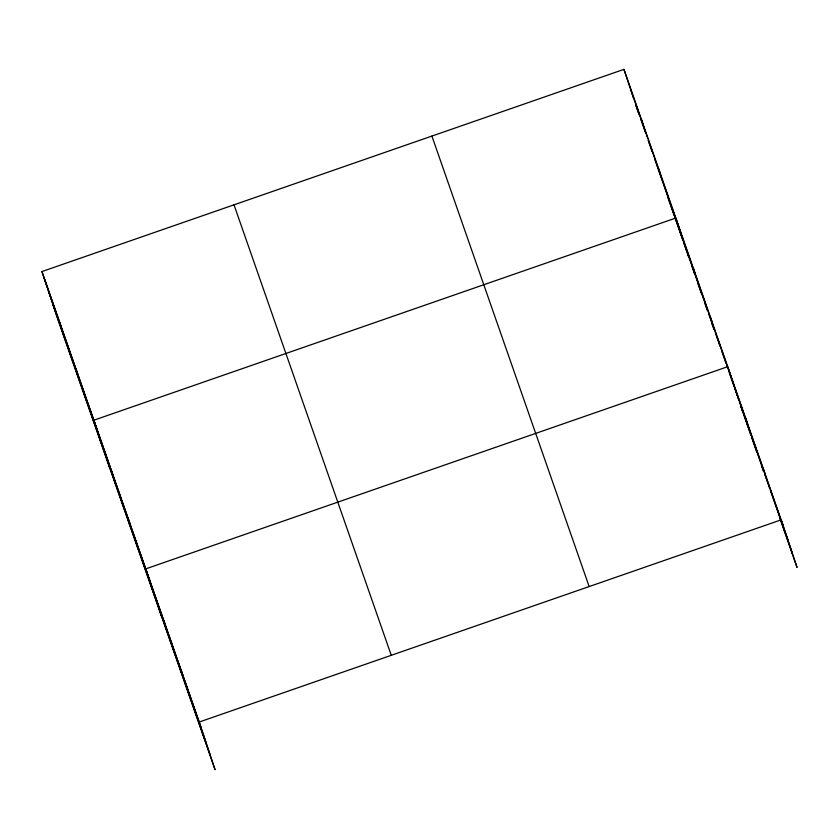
<?xml version="1.0" encoding="UTF-8"?>
<svg xmlns="http://www.w3.org/2000/svg" width="839" height="839" viewBox="0 0 839 839"><rect width="100%" height="100%" fill="white"/><g stroke="black" fill="none" stroke-linecap="round" stroke-linejoin="round"><path stroke-width="1.26" d="M41.95 271.553L199.21 722.033L215.046 769.646L57.786 319.166L41.95 271.553L623.954 69.354L783.196 525.791M199.21 722.033L781.214 519.834L797.05 567.447L779.651 517.6M630.509 89.06L647.802 138.613M648.222 139.819L664.677 186.95M665.107 188.167L716.579 335.61M716.999 336.817L734.293 386.37L727.749 366.674L145.745 568.873L161.581 616.476M734.723 387.587L751.692 436.207M752.122 437.423L787.769 539.54M635.637 104.424L639.433 115.3M640.702 118.928L645.338 132.226M648.295 140.69L652.092 151.565M655.049 160.018L687.11 251.878L675.846 218.014L93.842 420.213L109.678 467.816M687.529 253.084L703.984 300.226M704.414 301.432L707.361 309.885M708.63 313.513L714.115 329.224M715.384 332.852L720.019 346.15M722.127 352.191L725.924 363.067M729.301 372.736L739.012 400.539L734.691 387.555M739.432 401.755L756.83 451.592M757.26 452.808L763.626 471.036M764.895 474.685L769.562 488.057M770.412 490.49L792.477 553.698M668.054 197.941L674.388 216.074M674.808 217.28L682.82 240.237M684.089 243.866L688.735 257.164M691.682 265.617L694.64 274.08M697.587 282.544L701.394 293.419M705.19 304.295L707.298 310.336M711.933 323.634L714.041 329.675M741.047 407.03L743.155 413.071L741.298 407.408M743.585 414.277L750.8 434.948M752.069 438.587L756.736 451.959M761.403 465.33L763.521 471.413M431.896 136.086L589.156 586.566M234.008 204.831L391.268 655.311M43.932 277.51L201.192 727.99M48.505 291.259L205.765 741.739M53.214 305.417L210.474 755.897M763.396 468.781L765.367 474.738M745.567 417.728L747.549 423.685M710.444 317.121L712.426 323.078M693.15 267.568L695.122 273.524M687.498 253.021L689.018 257.604M658.552 168.461L660.534 174.418M641.248 118.907L643.23 124.864M623.954 69.354L633.644 98.499M635.595 104.361L638.259 112.384M181.392 670.98L183.374 676.937M163.563 619.927L165.545 625.884M128.44 519.32L130.423 525.277M111.147 469.767L113.129 475.723M76.548 370.66L78.53 376.617M59.244 321.106L61.226 327.063"/></g></svg>
